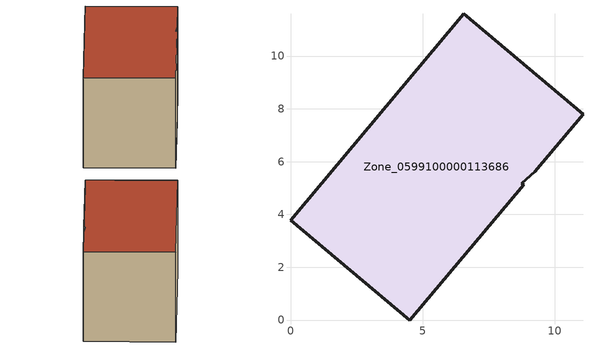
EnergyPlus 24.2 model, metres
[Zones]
Zone_0599100000113686
 floor ground (C_G): 6.56,11.59 11.08,7.79 9.25,5.62 8.76,5.18 8.83,5.12 4.51,0 0,3.78 z0
 wall outside (C_F): 8.76,5.18 9.25,5.62 11.08,7.79 6.56,11.59 0,3.78 4.51,0 8.83,5.12 8.76,5.18 z0:6.4
 roof outside (C_R): 0,3.78 4.51,0 8.83,5.12 8.76,5.18 9.25,5.62 11.08,7.79 6.56,11.59 z6.4
[BUILDING]
Pand.0599100000113686: North Axis=0; Terrain=City; Loads Convergence Tolerance Value=0.04; Temperature Convergence Tolerance Value=0.4; Solar Distribution=FullExterior; Maximum Number of Warmup Days=25; Minimum Number of Warmup Days=1
[Site:Location]
Rotterdam.The.Hague.AP_ZH_NLD Design_Conditions: Latitude=51.96; Longitude=4.45; Time Zone=1; Elevation=-4.5
[SITE:GROUNDTEMPERATURE:BUILDINGSURFACE]
18, 18, 18, 18, 18, 18, 18, 18, 18, 18, 18, 18
[MATERIAL] Thermal Absorptance=0.9; Solar Absorptance=0.7; Visible Absorptance=0.7
Name | Roughness | Thickness | Conductivity | Density | Specific Heat
G.TC.1946 | MediumSmooth | 0.15 | 1 | 540 | 1210
F.TC.1946 | Rough | 0.3 | 0.857143 | 1920 | 840
R.TC.1946 | MediumRough | 0.2 | 0.909091 | 1500 | 1000
[CONSTRUCTION]
C_G: G.TC.1946
C_F: F.TC.1946
C_R: R.TC.1946
[ZONE]
Zone_0599100000113686: Type=1; Multiplier=1; Ceiling Height=Autocalculate; Volume=Autocalculate; Floor Area=autocalculate; Part of Total Floor Area=Yes
[ZONEINFILTRATION:DESIGNFLOWRATE]
Infil_Zone_0599100000113686: Zone or ZoneList or Space or SpaceList=Zone_0599100000113686; Schedule=AlwaysOn; Design Flow Rate Calculation Method=Flow/Area; Flow Rate per Floor Area=0.003; Constant Term Coefficient=1; Temperature Term Coefficient=0; Velocity Term Coefficient=0; Velocity Squared Term Coefficient=0
[HVACTEMPLATE:ZONE:IDEALLOADSAIRSYSTEM]
Zone_0599100000113686: Maximum Heating Supply Air Temperature=50; Minimum Cooling Supply Air Temperature=13; Maximum Heating Supply Air Humidity Ratio=0.0156; Minimum Cooling Supply Air Humidity Ratio=0.0077; Heating Limit=NoLimit; Cooling Limit=NoLimit; Dehumidification Control Type=ConstantSensibleHeatRatio; Cooling Sensible Heat Ratio=0.7; Dehumidification Setpoint=60; Humidification Control Type=None; Humidification Setpoint=30; Outdoor Air Method=None; Outdoor Air Flow Rate per Person=0.00944; Outdoor Air Flow Rate per Zone Floor Area=0; Outdoor Air Flow Rate per Zone=0; Demand Controlled Ventilation Type=None; Outdoor Air Economizer Type=NoEconomizer; Heat Recovery Type=None; Sensible Heat Recovery Effectiveness=0.7; Latent Heat Recovery Effectiveness=0.65
[ZONECONTROL:THERMOSTAT]
ThermostatControl_Zone_0599100000113686: Zone or ZoneList=Zone_0599100000113686; Control Type Schedule=DualSetpointControlType; Control 1=Thermostat_Zone_0599100000113686; Temperature Difference Between Cutout And Setpoint=0
[THERMOSTATSETPOINT:DUALSETPOINT]
Thermostat_Zone_0599100000113686: Heating Setpoint Temperature Schedule=HeatingSetpoint_Zone_0599100000113686; Cooling Setpoint Temperature Schedule=CoolingSetpoint_Zone_0599100000113686
[SCHEDULE:COMPACT]
HeatingSetpoint_Zone_0599100000113686: Through: 12/31, For: AllDays, Until: 24:00, 21
CoolingSetpoint_Zone_0599100000113686: Through: 12/31, For: AllDays, Until: 24:00, 24
DualSetpointControlType: Through: 12/31, For: AllDays, Until: 24:00, 4
AlwaysOn: Through: 12/31, For: AllDays, Until: 24:00, 1
